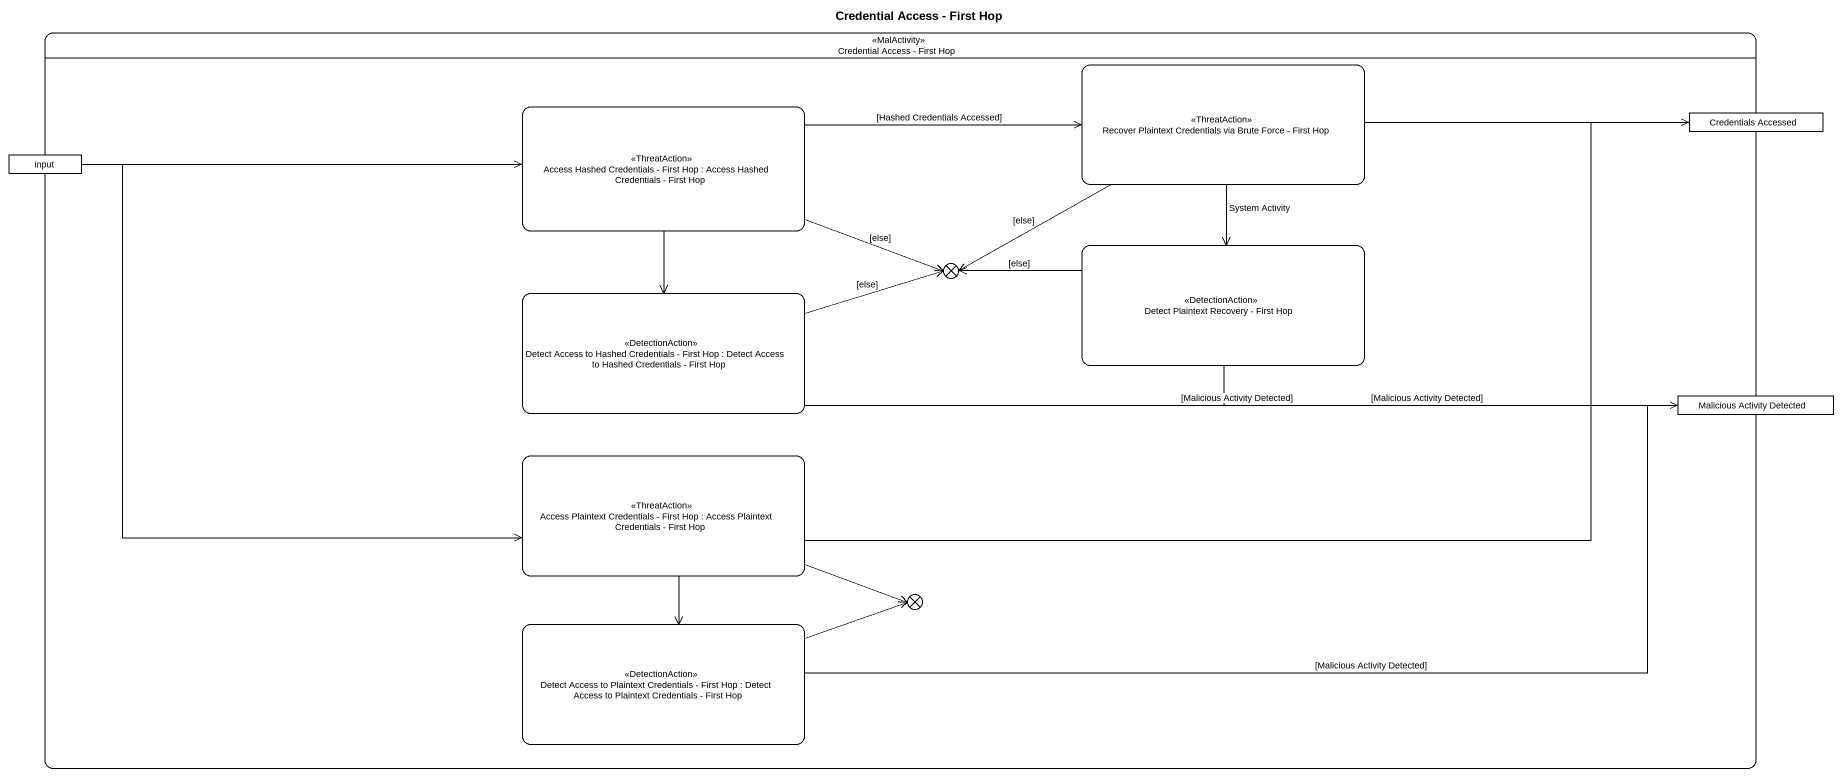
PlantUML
@startuml
title Credential Access - First Hop
hide empty description
state "Credential Access - First Hop" as Credential_Access_First_Hop <<MalActivity>> {
  state "Recover Plaintext Credentials via Brute Force - First Hop" as Recover_Plaintext <<ThreatAction>>
  state "Access Hashed Credentials - First Hop : Access Hashed Credentials - First Hop" as Access_Hashed_Credentials <<ThreatAction>>
  state "Credentials Accessed" as Credentials_Accessed <<object>>
  state input <<object>>
  state flowfinal1 <<end>>
  state "Detect Plaintext Recovery - First Hop" as Detect_Plaintext_Recovery <<DetectionAction>>
  state "Detect Access to Hashed Credentials - First Hop : Detect Access to Hashed Credentials - First Hop" as Detect_Access_to_Hashed <<DetectionAction>>
  state "Malicious Activity Detected" as Malicious_Activity_Detected <<object>>
  state "Access Plaintext Credentials - First Hop : Access Plaintext Credentials - First Hop" as Access_Plaintext <<ThreatAction>>
  state "Detect Access to Plaintext Credentials - First Hop : Detect Access to Plaintext Credentials - First Hop" as Detect_Access_to_Plaintext <<DetectionAction>>
  state flowfinal2 <<end>>
}
Recover_Plaintext -right-> Credentials_Accessed
Recover_Plaintext -left-> flowfinal1 : [else]
Recover_Plaintext --> Detect_Plaintext_Recovery : System Activity
Access_Hashed_Credentials -right-> Recover_Plaintext : [Hashed Credentials Accessed]
Access_Hashed_Credentials -right-> flowfinal1 : [else]
Access_Hashed_Credentials --> Detect_Access_to_Hashed
input -right-> Access_Hashed_Credentials
input -right-> Access_Plaintext
Detect_Plaintext_Recovery -left-> flowfinal1 : [else]
Detect_Plaintext_Recovery -right-> Malicious_Activity_Detected : [Malicious Activity Detected]
Detect_Access_to_Hashed -right-> flowfinal1 : [else]
Detect_Access_to_Hashed -right-> Malicious_Activity_Detected : [Malicious Activity Detected]
Access_Plaintext -right-> Credentials_Accessed
Access_Plaintext --> Detect_Access_to_Plaintext
Access_Plaintext -right-> flowfinal2
Detect_Access_to_Plaintext -right-> Malicious_Activity_Detected : [Malicious Activity Detected]
Detect_Access_to_Plaintext -right-> flowfinal2
@enduml
